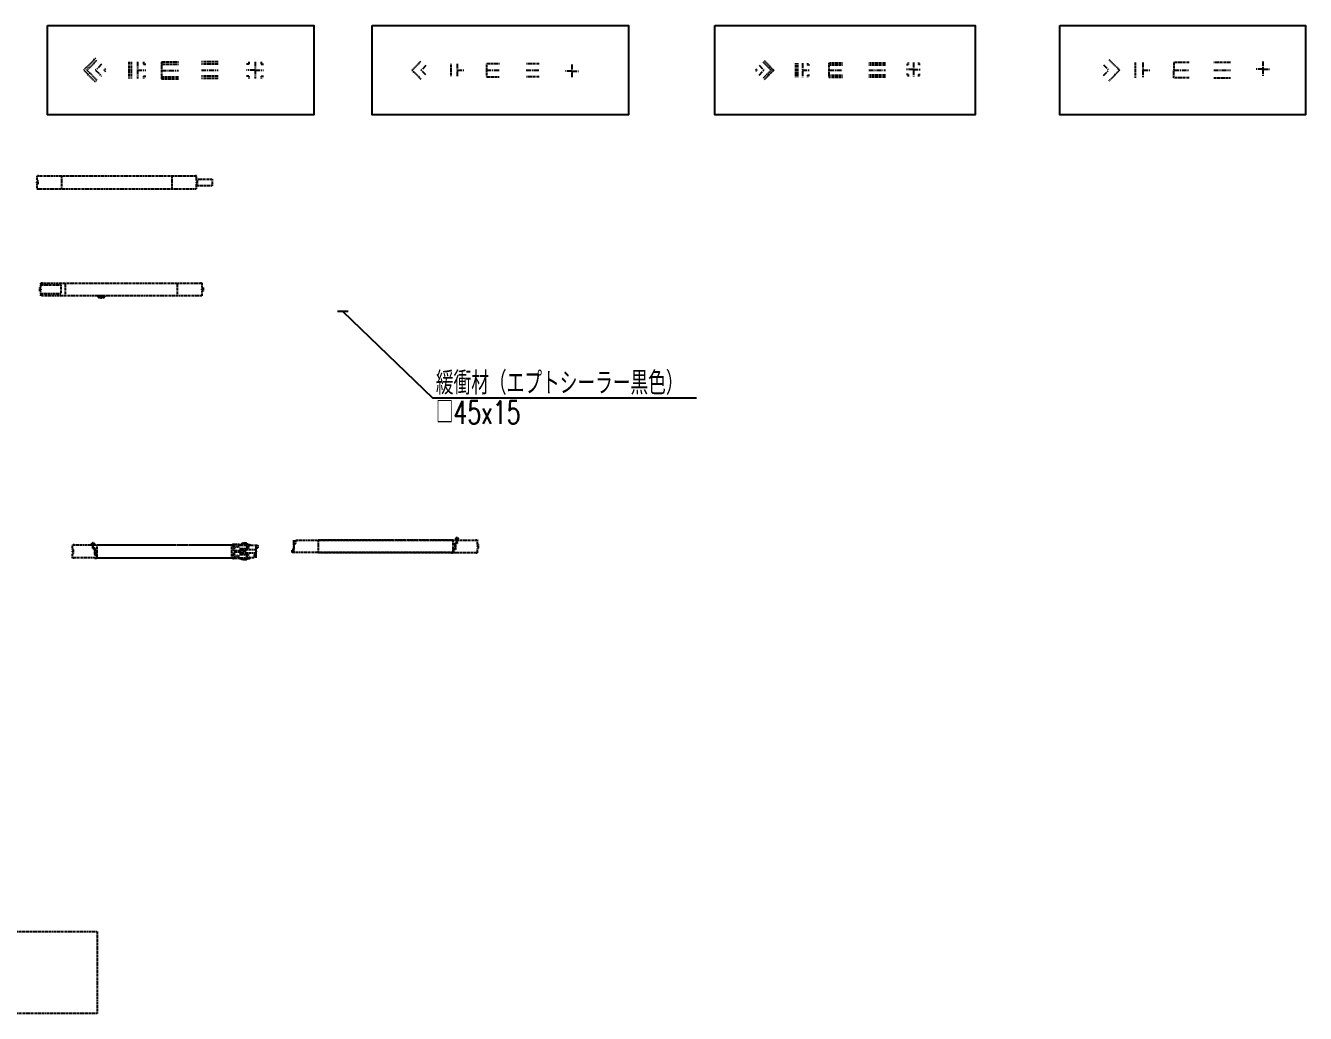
# Model space of a CAD drawing. Header units: inches. Extents: x -2011 to 15254, y -1905 to 6193.
# Drawn here: x 6898 to 15254, y -1905 to 4545 of the extents above; entities that cross this region are included whole.
import ezdxf

# ---------------------------------------------------------------- set-up
doc = ezdxf.new("R2010")
doc.units = ezdxf.units.IN
doc.header["$MEASUREMENT"] = 0
for name, pattern in [('CENTER', [50.8, 31.75, -6.35, 6.35, -6.35]), ('DASHED2', [9.525, 6.35, -3.175]), ('HIDDEN', [9.525, 6.35, -3.175])]:
    doc.linetypes.add(name, pattern=pattern)
for name, color, linetype in [('_P18_レール', 2, 'HIDDEN'), ('_P18_格納', 2, 'HIDDEN'), ('_P18_梁', 5, 'HIDDEN'), ('_P18_製品', 4, 'Continuous'), ('_文字', 3, 'Continuous'), ('_製品寸法', 9, 'Continuous'), ('_製品芯線', 1, 'CENTER')]:
    doc.layers.add(name, color=color, linetype=linetype)
doc.styles.add('OKAMURA', font='simplex8.shx', dxfattribs={"width": 0.7, "bigfont": 'BIGFONT.shx'})
doc.dimstyles.new('OKAMURA-050', dxfattribs={"dimscale": 50, "dimtxt": 3, "dimasz": 1, "dimexe": 0, "dimexo": 3, "dimgap": 1, "dimtad": 1, "dimdec": 8, "dimdsep": 46, "dimtxsty": 'OKAMURA', "dimblk1": 'DOT', "dimblk2": 'DOT', "dimsah": 1, "dimcen": 0, "dimclrt": 3, "dimadec": 0, "dimazin": 0, "dimtfac": 1, "dimtdec": 8, "dimtix": 1, "dimtmove": 2, "dimatfit": 3, "dimldrblk": 'OBLIQUE', "dimfxl": 0, "dimtolj": 1, "dimarcsym": 0})

# ---------------------------------------------------------------- blocks, each defined once
blk = doc.blocks.new('P18_BASE_NE_TV_1')
at = {"color": 0, "linetype": 'ByBlock'}
blk.add_lwpolyline([(0, -21.3), (0, -12), (7, -12), (7, 12), (0, 12), (0, 21.3), (101, 21.3), (101, -21.3)], close=True, dxfattribs=at)
blk = doc.blocks.new('*U82')
at = {"color": 0, "linetype": 'ByBlock'}
blk.add_lwpolyline([(0, 42.5), (0, 12), (7, 12), (7, -12), (0, -12), (0, -42.5), (10, -42.5), (10, -41.3), (1033, -41.3), (1033, -42.5), (1043, -42.5), (1043, -12), (1050, -12), (1050, 12), (1043, 12), (1043, 42.5), (1033, 42.5), (1033, 41.3), (10, 41.3), (10, 42.5)], close=True, dxfattribs=at)
at = {"color": 1, "linetype": 'ByBlock'}
for p in [(0, 0), (1043, 0)]:
    blk.add_point(p, dxfattribs=at)
at = {"layer": 'Defpoints', "color": 155, "linetype": 'HIDDEN'}
for p, q in [((160, 41.3), (160, -41.3)), ((883, -41.3), (883, 41.3))]:
    blk.add_line(p, q, dxfattribs=at)
blk.add_blockref('P18_BASE_NE_TV_1', (1043, 0))
blk = doc.blocks.new('P18_TAY_QUAY_BASE_TV_1')
at = {"color": 1, "linetype": 'ByBlock'}
blk.add_line((0, 2.2), (0, -15.6), dxfattribs=at)
at = {"color": 0, "linetype": 'ByBlock'}
blk.add_lwpolyline([(24, 0), (-24, 0), (-22.9, -6), (22.9, -6)], close=True, dxfattribs=at)
for points in [[(-22, -6), (-22, -6.5), (-21.4, -10), (21.4, -10), (22, -6.5), (-22, -6.5)], [(22, -6), (22, -6.5)]]:
    blk.add_lwpolyline(points, dxfattribs=at)
blk.add_lwpolyline([(21.4, -10, -0.140299), (-21.4, -10)], format="xyb", dxfattribs=at)
blk = doc.blocks.new('*U79')
at = {"extrusion": (0, -1.22465e-16, -1)}
blk.add_line((10, 41.3), (10, 42.5), dxfattribs=at)
at = {"color": 0, "linetype": 'ByBlock', "extrusion": (0, -1.22465e-16, -1)}
for points in [[(0, -28.8), (0, -12), (7, -12), (7, 12), (0, 12), (0, 28.8), (-2, 28.8), (-2, 33.5), (0, 33.5), (0, 42.5), (-10, 42.5), (-10, 41.3), (-1042, 41.3), (-1042, 42.5), (-1052, 42.5), (-1052, 12), (-1059, 12), (-1059, -12), (-1052, -12), (-1052, -42.5), (-1042, -42.5), (-1042, -41.3), (-10, -41.3), (-10, -42.5), (0, -42.5), (0, -33.5), (-2, -33.5), (-2, -28.8), (0, -28.8)], [(0, 33.5), (0, 41.3)], [(-2, 28.8), (-130, 28.8), (-130, -28.8), (-2, -28.8)]]:
    blk.add_lwpolyline(points, dxfattribs=at)
at = {"color": 1, "linetype": 'ByBlock', "extrusion": (0, -1.22465e-16, -1)}
for p in [(0, 0), (1052, 0)]:
    blk.add_point(p, dxfattribs=at)
at = {"layer": 'Defpoints', "color": 155, "linetype": 'HIDDEN', "extrusion": (0, -1.22465e-16, -1)}
for p, q in [((160, 41.3), (160, -41.3)), ((892, -41.3), (892, 41.3))]:
    blk.add_line(p, q, dxfattribs=at)
blk.add_blockref('P18_TAY_QUAY_BASE_TV_1', (395, -41.3))
blk = doc.blocks.new('*U98')
at = {"layer": '_P18_梁', "color": 5}
blk.add_lwpolyline([(0, 267.6), (2818.3, 267.6), (2818.3, -267.6), (0, -267.6)], close=True, dxfattribs=at)
blk = doc.blocks.new('*U72')
at = {"layer": '_P18_レール', "extrusion": (7.4988e-33, 1.22465e-16, -1)}
for p, q in [((110, 55), (0, 55)), ((110, 40), (0, 40)), ((110, -40), (0, -40)), ((110, -55), (0, -55))]:
    blk.add_line(p, q, dxfattribs=at)
at = {"layer": '_製品芯線'}
blk.add_line((0, 0), (110, 0), dxfattribs=at)
blk = doc.blocks.new('*U71')
at = {"layer": '_P18_レール'}
for p, q in [((110, 55), (0, 55)), ((0, 55), (0, -55)), ((110, 40), (0, 40)), ((0, -40), (110, -40)), ((0, -55), (110, -55))]:
    blk.add_line(p, q, dxfattribs=at)
at = {"layer": '_製品芯線'}
blk.add_line((0, 0), (110, 0), dxfattribs=at)
blk = doc.blocks.new('*U100')
at = {"layer": '_P18_レール'}
for p, q in [((0, 42.5), (0, -42.5)), ((85, 42.5), (0, 42.5)), ((0, -42.5), (85, -42.5))]:
    blk.add_line(p, q, dxfattribs=at)
at = {"layer": '_製品芯線'}
blk.add_line((0, 0), (85, 0), dxfattribs=at)
blk = doc.blocks.new('*U73')
at = {"layer": '_P18_レール', "extrusion": (7.4988e-33, 1.22465e-16, -1)}
for p, q in [((85, 42.5), (0, 42.5)), ((85, -42.5), (0, -42.5))]:
    blk.add_line(p, q, dxfattribs=at)
at = {"layer": '_製品芯線'}
blk.add_line((0, 0), (85, 0), dxfattribs=at)
blk = doc.blocks.new('*U104')
at = {"layer": '_P18_レール', "extrusion": (8.65956e-17, -8.65956e-17, -1)}
for p, q in [((-60.1, 0), (0, 60.1)), ((0, -60.1), (-60.1, 0))]:
    blk.add_line(p, q, dxfattribs=at)
at = {"layer": '_製品芯線'}
for p in [(30.1, 30.1), (30.1, -30.1)]:
    blk.add_line(p, (0, 0), dxfattribs=at)
blk = doc.blocks.new('*U74')
at = {"layer": '_P18_レール'}
for p, q in [((90, 45), (0, 45)), ((0, 45), (0, -45)), ((90, 33), (0, 33)), ((0, -33), (90, -33)), ((0, -45), (90, -45))]:
    blk.add_line(p, q, dxfattribs=at)
at = {"layer": '_製品芯線'}
blk.add_line((0, 0), (90, 0), dxfattribs=at)
blk = doc.blocks.new('*U75')
at = {"layer": '_P18_レール', "extrusion": (7.4988e-33, 1.22465e-16, -1)}
for p, q in [((110, 45), (0, 45)), ((110, 33), (0, 33)), ((110, -33), (0, -33)), ((110, -45), (0, -45))]:
    blk.add_line(p, q, dxfattribs=at)
at = {"layer": '_製品芯線'}
blk.add_line((0, 0), (110, 0), dxfattribs=at)
blk = doc.blocks.new('P18_RAIL_66S_TURN_L')
at = {"layer": '_P18_レール'}
for p, q in [((0, 63.6), (-63.6, 0)), ((-63.6, 0), (0, -63.6)), ((8.5, 55.2), (-46.7, 0)), ((-46.7, 0), (8.5, -55.2)), ((55.2, 8.5), (46.7, 0)), ((46.7, 0), (55.2, -8.5))]:
    blk.add_line(p, q, dxfattribs=at)
at = {"layer": '_製品芯線', "extrusion": (2.16322e-12, 5.76924e-13, -1)}
for p in [(31.8, 31.8), (31.8, -31.8)]:
    blk.add_line(p, (0, 0), dxfattribs=at)
blk = doc.blocks.new('*U76')
at = {"layer": '_P18_レール'}
for p, q in [((100, 50), (0, 50)), ((0, 50), (0, 0)), ((0, -50), (0, 0)), ((100, -50), (0, -50))]:
    blk.add_line(p, q, dxfattribs=at)
at = {"layer": '_製品芯線'}
blk.add_line((0, 0), (100, 0), dxfattribs=at)
blk = doc.blocks.new('*U77')
at = {"layer": '_P18_レール', "extrusion": (7.4988e-33, 1.22465e-16, -1)}
blk.add_line((110, 50), (0, 50), dxfattribs=at)
at = {"layer": '_P18_レール'}
blk.add_line((0, -50), (110, -50), dxfattribs=at)
at = {"layer": '_製品芯線'}
blk.add_line((0, 0), (110, 0), dxfattribs=at)
blk = doc.blocks.new('P18_RAIL_100H_TURN_L')
at = {"layer": '_P18_レール'}
for p, q in [((0, 70.7), (-70.7, 0)), ((-70.7, 0), (0, -70.7))]:
    blk.add_line(p, q, dxfattribs=at)
at = {"layer": '_製品芯線', "extrusion": (2.16322e-12, 5.76924e-13, -1)}
for p in [(35.4, 35.4), (35.4, -35.4)]:
    blk.add_line(p, (0, 0), dxfattribs=at)
blk = doc.blocks.new('P18_RAIL_110_TURN_T')
at = {"layer": '_P18_レール'}
for p, q in [((-55, 55), (-55, -55)), ((-40, 55), (-40, -55)), ((40, 55), (40, 40)), ((40, 40), (55, 40)), ((40, -40), (40, -55)), ((40, -40), (55, -40))]:
    blk.add_line(p, q, dxfattribs=at)
at = {"layer": '_製品芯線'}
for p, q in [((0, 55), (0, -55)), ((0, 0), (55, 0))]:
    blk.add_line(p, q, dxfattribs=at)
blk = doc.blocks.new('P18_RAIL_110_TURN_L')
at = {"layer": '_P18_レール'}
for p, q in [((0, 77.8), (-77.8, 0)), ((-77.8, 0), (0, -77.8)), ((-56.6, 0), (10.6, 67.2)), ((10.6, -67.2), (-56.6, 0)), ((56.6, 0), (67.2, 10.6)), ((67.2, -10.6), (56.6, 0))]:
    blk.add_line(p, q, dxfattribs=at)
at = {"layer": '_製品芯線'}
for p, q in [((38.9, 38.9), (0, 0)), ((0, 0), (38.9, -38.9))]:
    blk.add_line(p, q, dxfattribs=at)
blk = doc.blocks.new('P18_RAIL_85_TURN_T')
at = {"layer": '_P18_レール'}
blk.add_line((-42.5, 42.5), (-42.5, -42.5), dxfattribs=at)
at = {"layer": '_製品芯線'}
for p, q in [((0, 42.5), (0, -42.5)), ((0, 0), (42.5, 0))]:
    blk.add_line(p, q, dxfattribs=at)
blk = doc.blocks.new('P18_RAIL_66S_TURN_T')
at = {"layer": '_P18_レール'}
for p, q in [((-45, 45), (-45, -45)), ((-33, 45), (-33, -45)), ((33, 45), (33, 33)), ((45, 33), (33, 33)), ((33, -33), (33, -45)), ((33, -33), (45, -33))]:
    blk.add_line(p, q, dxfattribs=at)
at = {"layer": '_製品芯線'}
for p, q in [((0, 45), (0, -45)), ((0, 0), (45, 0))]:
    blk.add_line(p, q, dxfattribs=at)
blk = doc.blocks.new('P18_RAIL_100H_TURN_T')
at = {"layer": '_P18_レール'}
blk.add_line((-50, 50), (-50, -50), dxfattribs=at)
at = {"layer": '_製品芯線'}
for p, q in [((0, 50), (0, -50)), ((0, 0), (50, 0))]:
    blk.add_line(p, q, dxfattribs=at)
blk = doc.blocks.new('TVBASE01')
at = {"color": 1, "linetype": 'ByBlock'}
blk.add_point((0, 0), dxfattribs=at)
at = {"layer": '_P18_格納', "linetype": 'HIDDEN'}
for p, q in [((132.4, 40.3), (0, 40.3)), ((156, -40.3), (0, -40.3))]:
    blk.add_line(p, q, dxfattribs=at)
for points in [[(10, 40.3), (10, 42.5), (0, 42.5), (0, 40.3)], [(0, 12), (0, 40.3)], [(122.4, 40.3), (122.4, 42.5), (132.4, 42.5), (132.4, 40.3)], [(129.9, 42.5), (129.9, 46.3)], [(132.4, 40.3), (132.4, 19.4), (143.5, 19.4), (143.5, -21.9), (156, -21.9), (156, -40.3), (146, -40.3)], [(132.9, 19.4), (132.9, 45.1)], [(134.9, 19.4), (134.9, 45.1)], [(145.4, 40.3), (145.4, 42.5), (135.4, 42.5), (135.4, 40.3)], [(159, -40.3), (159, -19.4), (147.9, -19.4), (147.9, 21.4), (135.4, 21.4), (135.4, 40.3), (145.4, 40.3)], [(137.9, 42.5), (137.9, 46.3)], [(0, -40.3), (0, -12)], [(10, -40.3), (10, -42.5), (0, -42.5), (0, -40.3)], [(146, -40.3), (146, -42.5), (156, -42.5), (156, -40.3)], [(169, -40.3), (169, -42.5), (159, -42.5), (159, -40.3)]]:
    blk.add_lwpolyline(points, dxfattribs=at)
blk.add_circle((133.9, 52.1), 7, dxfattribs=at)
blk.add_circle((133.9, 52.1), 7, dxfattribs=at)
blk = doc.blocks.new('TVBASE02')
at = {"layer": '_P18_格納', "linetype": 'HIDDEN'}
for p, q in [((-151.4, 40.3), (-158.1, 40.3)), ((-149.6, 45.3), (-153.1, 45.3)), ((-112.2, 45.3), (-149.6, 45.3)), ((-146.3, 6.6), (-149.4, 38.5)), ((-144.6, 40.3), (-144.6, 40.8)), ((-141.3, 7.1), (-144.6, 40.3)), ((-112.2, 5.3), (-139.3, 5.3)), ((-112.2, 0.3), (-139.3, 0.3)), ((-133.7, 26.9), (-134.9, 33.8)), ((-112.2, 39), (-134.1, 35)), ((-112.2, 29.8), (-132.5, 26.1)), ((-110.1, 45.3), (-43.4, 45.3)), ((-110.1, 40.8), (-78.4, 40.8)), ((-110.1, 18.8), (-62.4, 18.8)), ((-98.5, 16.2), (-107.9, 5.9)), ((-104.3, 2.4), (-95, 12.7)), ((-94.3, 53.3), (-98.1, 45.3)), ((-2.4, 10), (-95.4, 10)), ((-95.4, 10), (-95.4, -10)), ((-62.6, 53.3), (-94.3, 53.3)), ((-93.5, 18.3), (-88.4, 18.3)), ((-93.5, 13.3), (-91.4, 13.3)), ((-63.4, 54.3), (-93.4, 54.3)), ((-93.4, 54.3), (-93.4, 53.3)), ((-91.4, 13.3), (-91.4, 10.3)), ((-91.4, 10.3), (-87.4, 10.3)), ((-89.9, 18.8), (-89.9, 18.3)), ((-88.4, 18.3), (-88.4, 10.3)), ((-87.4, 18.8), (-87.4, 4.8)), ((-87.4, 4.8), (-69.4, 4.8)), ((-83.9, 4.5), (-83.9, -4.5)), ((-75, 39.8), (-78.4, 40.8)), ((-62.2, 36), (-75, 39.8)), ((-72.9, 4.5), (-72.9, -4.5)), ((-69.4, 18.8), (-69.4, 4.8)), ((-69.4, 10.3), (-65.4, 10.3)), ((-68.4, 18.3), (-57.2, 18.3)), ((-68.4, 18.3), (-68.4, 10.3)), ((-66.9, 18.8), (-66.9, 18.3)), ((-65.4, 13.3), (-57.2, 13.3)), ((-65.4, 13.3), (-65.4, 10.3)), ((-63.4, 54.3), (-63.4, 53.3)), ((-62.6, 53.3), (-58.8, 45.3)), ((-61.4, 35.1), (-61.4, 19.8)), ((-55.2, 20), (-52.2, 40.3)), ((-52.2, 40.3), (-52.1, 41)), ((-50.2, 19.3), (-47.4, 38.6)), ((-38.4, 40.3), (-45.4, 40.3)), ((-151.4, -40.3), (-158.1, -40.3)), ((-149.6, -45.3), (-153.1, -45.3)), ((-112.2, -45.3), (-149.6, -45.3)), ((-149.4, -38.5), (-146.3, -6.6)), ((-144.6, -40.8), (-141.3, -7.1)), ((-112.2, -0.3), (-139.3, -0.3)), ((-112.2, -5.3), (-139.3, -5.3)), ((-134.9, -33.8), (-133.7, -26.9)), ((-112.2, -39), (-134.1, -35)), ((-112.2, -29.8), (-132.5, -26.1)), ((-110.1, -18.8), (-62.4, -18.8)), ((-110.1, -40.8), (-78.4, -40.8)), ((-110.1, -45.3), (-43.4, -45.3)), ((-108.4, -5.5), (-98.5, -16.2)), ((-95, -12.7), (-104.3, -2.3)), ((-94.3, -53.3), (-98.1, -45.3)), ((-2.4, -10), (-95.4, -10)), ((-62.6, -53.3), (-94.3, -53.3)), ((-91.4, -13.3), (-93.5, -13.3)), ((-88.4, -18.3), (-93.5, -18.3)), ((-93.4, -54.3), (-93.4, -53.3)), ((-63.4, -54.3), (-93.4, -54.3)), ((-87.4, -10.3), (-91.4, -10.3)), ((-91.4, -10.3), (-91.4, -13.3)), ((-89.9, -18.3), (-89.9, -18.8)), ((-88.4, -10.3), (-88.4, -18.3)), ((-87.4, -4.8), (-87.4, -18.8)), ((-69.4, -4.8), (-87.4, -4.8)), ((-78.4, -40.8), (-62.2, -36)), ((-69.4, -4.8), (-69.4, -18.8)), ((-65.4, -10.3), (-69.4, -10.3)), ((-68.4, -10.3), (-68.4, -18.3)), ((-57.2, -18.3), (-68.4, -18.3)), ((-66.9, -18.3), (-66.9, -18.8)), ((-65.4, -10.3), (-65.4, -13.3)), ((-57.2, -13.3), (-65.4, -13.3)), ((-63.4, -54.3), (-63.4, -53.3)), ((-62.6, -53.3), (-58.8, -45.3)), ((-61.4, -19.8), (-61.4, -35.1)), ((-52.1, -41), (-55.2, -20)), ((-47.4, -38.6), (-50.2, -19.3)), ((-38.4, -40.3), (-45.4, -40.3))]:
    blk.add_line(p, q, dxfattribs=at)
blk.add_lwpolyline([(-45.4, 40.3), (10.1, 40.3), (10.1, 21.9), (-2.4, 21.9), (-2.4, -19.4), (-13.6, -19.4), (-13.6, -40.3), (-38.4, -40.3)], dxfattribs=at)
for centre, radius, start, end in [((-153.1, 40.3), 5, 90, 180), ((-151.4, 38.3), 2, 5.85687, 90), ((-149.6, 40.3), 5, 5.85695, 90), ((-139.3, 7.3), 7, 185.85602, 270), ((-139.3, 7.3), 2, 185.85507, 270), ((-133.9, 34), 1, 100.30536, 190.31036), ((-132.7, 27.1), 1, 190.30704, 280.31055), ((-109.3, 7.3), 2, 270, 314.99969), ((-109.3, 7.3), 7, 269.99426, 314.9942), ((-93.5, 11.3), 7, 90, 135.00007), ((-93.5, 11.3), 2, 90.0201, 135.0202), ((-62.4, 19.8), 1, 270, 0), ((-62.4, 35.1), 1, 0, 73.61347), ((-57.2, 20.3), 2, 270, 351.57831), ((-57.2, 20.3), 7, 269.99258, 351.57035), ((-47.1, 40.3), 5, 90, 171.57007), ((-45.4, 38.3), 2, 90, 171.5743), ((-43.4, 40.3), 5, 0, 90), ((-153.1, -40.3), 5, 180, 270), ((-151.4, -38.3), 2, 270, 354.14719), ((-149.6, -40.3), 5, 270, 354.14577), ((-139.3, -7.3), 7, 90, 174.1452), ((-139.3, -7.3), 2, 90, 174.1437), ((-133.9, -34), 1, 169.68567, 259.69141), ((-132.7, -27.1), 1, 79.68769, 169.68943), ((-109.3, -7.3), 7, 45.00006, 90), ((-109.3, -7.3), 2, 45.00027, 90), ((-93.5, -11.3), 7, 224.99173, 269.99176), ((-93.5, -11.3), 2, 224.99908, 270), ((-62.4, -19.8), 1, 0, 90), ((-62.4, -35.1), 1, 286.39073, 0), ((-57.2, -20.3), 7, 8.42906, 90.00742), ((-57.2, -20.3), 2, 8.42694, 90), ((-47.1, -40.3), 5, 188.42697, 270), ((-45.4, -38.3), 2, 188.42694, 270), ((-43.4, -40.3), 5, 270, 0)]:
    blk.add_arc(centre, radius, start, end, dxfattribs=at)
blk.add_point((0, 0), dxfattribs=at)
blk.add_point((0, 0), dxfattribs=at)
at = {"layer": '_P18_製品', "color": 1, "linetype": 'CENTER'}
blk.add_line((0, -40.3), (0, 40.3), dxfattribs=at)
blk = doc.blocks.new('*U56')
at = {"layer": '_P18_格納', "linetype": 'HIDDEN'}
for p, q in [((1048.6, 40.3), (134.9, 40.3)), ((159, -40.3), (1048.6, -40.3))]:
    blk.add_line(p, q, dxfattribs=at)
at = {"layer": '_P18_格納'}
blk.add_lwpolyline([(0, -12), (7, -12), (7, 12), (0, 12)], dxfattribs=at)
at = {"layer": 'Defpoints', "color": 155, "linetype": 'DASHED2'}
blk.add_lwpolyline([(1040, 40.3), (160, 40.3), (160, -40.3), (1040, -40.3)], close=True, dxfattribs=at)
for name, p in [('TVBASE01', (0, 0)), ('TVBASE02', (1200, 0))]:
    blk.add_blockref(name, p)
blk = doc.blocks.new('TVBASE05')
at = {"color": 1, "linetype": 'ByBlock'}
blk.add_point((0, 0), dxfattribs=at)
at = {"layer": '_P18_格納', "linetype": 'HIDDEN'}
for points in [[(-132.4, 40.3), (-132.5, 40.3), (-132.5, 19.4), (-143.5, 19.4), (-143.5, -21.9), (-156, -21.9), (-156, -40.3), (0, -40.3), (0, -12)], [(-145.5, 40.3), (-145.5, 42.5), (-135.5, 42.5), (-135.5, 40.3)], [(-137.9, 42.5), (-137.9, 46.3)], [(-134.9, 19.5), (-134.9, 45.1)], [(-132.9, 19.5), (-132.9, 45.1)], [(-132.5, 40.3), (0, 40.3)], [(-122.3, 40.3), (-122.3, 42.5), (-132.4, 42.5), (-132.4, 40.3)], [(-129.9, 42.5), (-129.9, 46.3)], [(-10, 40.3), (-10, 42.5), (0, 42.5), (0, 40.3)], [(0, 12), (0, 40.3)], [(-169, -40.3), (-169, -42.5), (-159, -42.5), (-159, -40.3)], [(-146, -40.3), (-146, -42.5), (-156, -42.5), (-156, -40.3)], [(-10, -40.3), (-10, -42.5), (0, -42.5), (0, -40.3)]]:
    blk.add_lwpolyline(points, dxfattribs=at)
blk.add_circle((-133.9, 52.1), 7, dxfattribs=at)
blk = doc.blocks.new('*U57')
at = {"layer": '_P18_格納', "linetype": 'HIDDEN'}
blk.add_lwpolyline([(-147.9, -19.4), (-159, -19.4), (-159, -40.3), (-1210.1, -40.3), (-1210.1, -21.9), (-1197.6, -21.9), (-1197.6, 19.4), (-1186.4, 19.4), (-1186.4, 40.3), (-135.5, 40.3), (-135.5, 21.4), (-147.9, 21.4)], close=True, dxfattribs=at)
at = {"layer": '_P18_格納'}
blk.add_lwpolyline([(0, -12), (7, -12), (7, 12), (0, 12)], dxfattribs=at)
at = {"layer": '_P18_格納', "linetype": 'HIDDEN'}
blk.add_point((-1200, 0), dxfattribs=at)
blk.add_point((-1200, 0), dxfattribs=at)
at = {"layer": '_P18_製品', "color": 1, "linetype": 'CENTER'}
blk.add_line((-1200, -40.3), (-1200, 40.3), dxfattribs=at)
at = {"layer": 'Defpoints', "color": 155, "linetype": 'DASHED2'}
blk.add_lwpolyline([(-160, 40.3), (-1040, 40.3), (-1040, -40.3), (-160, -40.3)], close=True, dxfattribs=at)
blk.add_blockref('TVBASE05', (0, 0))
blk = doc.blocks.new('P18_RAIL_110_CROSS')
at = {"layer": '_P18_レール'}
for p, q in [((-40, 40), (-55, 40)), ((-40, 55), (-40, 40)), ((40, 55), (40, 40)), ((40, 40), (55, 40)), ((-40, -40), (-55, -40)), ((-40, -40), (-40, -55)), ((40, -40), (40, -55)), ((40, -40), (55, -40))]:
    blk.add_line(p, q, dxfattribs=at)
at = {"layer": '_製品芯線'}
for p, q in [((0, 0), (-55, 0)), ((0, 55), (0, -55)), ((0, 0), (55, 0))]:
    blk.add_line(p, q, dxfattribs=at)
blk = doc.blocks.new('P18_RAIL_85_CROSS')
at = {"layer": '_製品芯線'}
for p, q in [((0, 0), (-42.5, 0)), ((0, 42.5), (0, -42.5)), ((0, 0), (42.5, 0))]:
    blk.add_line(p, q, dxfattribs=at)
blk = doc.blocks.new('P18_RAIL_66S_CROSS')
at = {"layer": '_P18_レール'}
for p, q in [((-45, 33), (-33, 33)), ((-33, 45), (-33, 33)), ((33, 45), (33, 33)), ((45, 33), (33, 33)), ((-33, -33), (-45, -33)), ((-33, -33), (-33, -45)), ((33, -33), (33, -45)), ((33, -33), (45, -33))]:
    blk.add_line(p, q, dxfattribs=at)
at = {"layer": '_製品芯線'}
for p, q in [((0, 0), (-45, 0)), ((0, 45), (0, -45)), ((0, 0), (45, 0))]:
    blk.add_line(p, q, dxfattribs=at)
blk = doc.blocks.new('P18_RAIL_100H_CROSS')
at = {"layer": '_製品芯線'}
for p, q in [((0, 0), (-50, 0)), ((0, 50), (0, -50)), ((0, 0), (50, 0))]:
    blk.add_line(p, q, dxfattribs=at)
blk = doc.blocks.new('_DOT')
at = {"color": 0, "linetype": 'ByBlock'}
blk.add_line((-0.5, 0), (-1, 0), dxfattribs=at)
at = {"color": 0, "linetype": 'ByBlock', "const_width": 0.5}
blk.add_lwpolyline([(-0.25, 0, 1), (0.25, 0, 1)], format="xyb", close=True, dxfattribs=at)
blk = doc.blocks.new('*U102')
at = {"layer": '_文字', "style": 'OKAMURA', "width": 0.7}
for s, p in [('緩衝材（エプトシーラー黒色）', (608, -542.2)), ('□45x15', (608, -733.4))]:
    blk.add_text(s, height=150, dxfattribs=at).set_placement(p)
at = {"layer": '_製品寸法'}
blk.add_leader([(0, 0), (586.4, -562.8), (2309.4, -562.8)], dimstyle='OKAMURA-050', override={"dimgap": 1, "dimtad": 0}, dxfattribs=at)

msp = doc.modelspace()

# ---------------------------------------------------------------- linework, layer by layer
for points in [[(7041.1, 4545.2), (8779.8, 4545.2), (8779.8, 3962.6), (7041.1, 3962.6)], [(9161.8, 4545.2), (10833.8, 4545.2), (10833.8, 3962.6), (9161.8, 3962.6)], [(11398.1, 4545.2), (13098.1, 4545.2), (13098.1, 3962.6), (11398.1, 3962.6)], [(13650.9, 4545.2), (15254.1, 4545.2), (15254.1, 3962.6), (13650.9, 3962.6)]]:
    msp.add_lwpolyline(points, close=True)

# ---------------------------------------------------------------- block references
for name, p in [('P18_RAIL_110_TURN_L', (7355.3, 4253.9)), ('P18_RAIL_110_TURN_T', (7628.2, 4253.9)), ('*U72', (8046.1, 4253.9)), ('P18_RAIL_110_CROSS', (8396.2, 4253.9)), ('*U104', (9481.3, 4253.9)), ('P18_RAIL_85_TURN_T', (9716.8, 4253.9)), ('*U100', (9906.6, 4253.9)), ('*U73', (10166.8, 4253.9)), ('P18_RAIL_85_CROSS', (10465.4, 4248.2)), ('P18_RAIL_66S_TURN_T', (11970.3, 4253.9)), ('*U74', (12142.9, 4253.9)), ('*U75', (12403.1, 4253.9)), ('P18_RAIL_66S_CROSS', (12694.4, 4258.8)), ('P18_RAIL_100H_TURN_T', (14193.2, 4253.9)), ('*U76', (14395.7, 4253.9)), ('*U77', (14655.9, 4253.9)), ('P18_RAIL_100H_CROSS', (14976.1, 4261.7)), ('*U98', (4546.5, -1637.9))]:
    msp.add_blockref(name, p)
at = {"extrusion": (2.16322e-12, -5.76924e-13, -1)}
for name, p in [('P18_RAIL_66S_TURN_L', (-11719.3, 4253.9, 0)), ('P18_RAIL_100H_TURN_L', (-13970.4, 4253.9, 0))]:
    msp.add_blockref(name, p, dxfattribs=at)
at = {"layer": '_P18_レール'}
msp.add_blockref('*U71', (7785.8, 4251.6), dxfattribs=at)
at = {"layer": '_P18_格納'}
for name, p in [('*U82', (6971.6, 3520.7)), ('*U79', (6997.6, 2822.6)), ('*U56', (7204.3, 1110.9)), ('*U57', (9848.8, 1144.8))]:
    msp.add_blockref(name, p, dxfattribs=at)
at = {"layer": '_文字'}
msp.add_blockref('*U102', (8969, 2678), dxfattribs=at)

doc.saveas('drawing.dxf')
